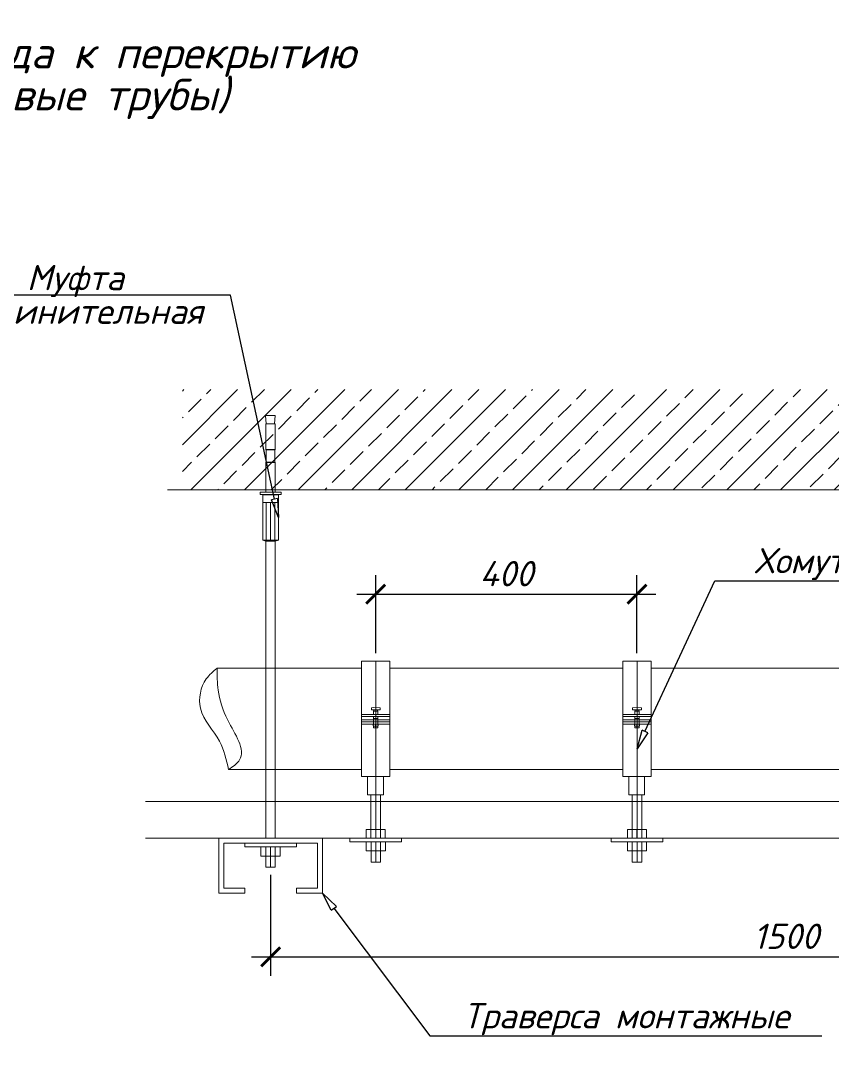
# Model space of a CAD drawing. Header units: millimetres. Extents: x -3689 to 3021565, y -698052 to -604547.
# Drawn here: x 2723154 to 2729574, y -696614 to -688305 of the extents above; entities that cross this region are included whole.
import ezdxf
from ezdxf import colors
from ezdxf.entities.mleader import LeaderData, LeaderLine
from ezdxf.math import Vec2, Vec3

# ---------------------------------------------------------------- set-up
doc = ezdxf.new("R2010")
doc.units = ezdxf.units.MM
doc.header["$PDMODE"] = 35
doc.layers.get('0').update_dxf_attribs({"lineweight": 0})
doc.layers.get('Defpoints').update_dxf_attribs({"color": 4})
doc.layers.add('ВК-текст К1', color=7, linetype='Continuous', lineweight=25)
doc.layers.add('Размеры', color=82, linetype='Continuous', lineweight=9)
doc.styles.add('SPDS', font='isocpeui.ttf')
doc.dimstyles.new('м 100', dxfattribs={"dimscale": 100, "dimtxt": 2, "dimasz": 1.5, "dimexe": 1.5, "dimexo": 0.625, "dimtad": 1, "dimdec": 0, "dimrnd": 5, "dimtxsty": 'SPDS', "dimblk": 'ARCHTICK', "dimcen": 2.5, "dimdle": 1.5, "dimclrd": 256, "dimclre": 256, "dimclrt": 256, "dimadec": 0, "dimazin": 0, "dimtfac": 1, "dimtdec": 0, "dimtmove": 1, "dimatfit": 3, "dimldrblk": 'OPEN30', "dimfxl": 1, "dimarcsym": 0})

# ---------------------------------------------------------------- blocks, each defined once
blk = doc.blocks.new('_ClosedBlank')
at = {"color": 0, "linetype": 'ByBlock', "lineweight": -2}
for p, q in [((-1, 0.167), (0, 0)), ((-1, 0.167), (-1, -0.167)), ((0, 0), (-1, -0.167))]:
    blk.add_line(p, q, dxfattribs=at)
blk = doc.blocks.new('_ARCHTICK')
at = {"color": 0, "linetype": 'ByBlock', "const_width": 0.15}
blk.add_lwpolyline([(-0.5, -0.5), (0.5, 0.5)], dxfattribs=at)
blk = doc.blocks.new('*D518')
at = {"layer": 'Defpoints', "color": 0, "transparency": 16777216}
for p in [(2728030, -692845.2), (2725961.9, -693374.8), (2728030, -693374.8)]:
    blk.add_point(p, dxfattribs=at)
at = {"layer": 'Размеры', "lineweight": -2, "transparency": 16777216}
for p, q in [((2725961.9, -693312.3), (2725961.9, -692695.2)), ((2728030, -693312.3), (2728030, -692695.2)), ((2725811.9, -692845.2), (2728180, -692845.2))]:
    blk.add_line(p, q, dxfattribs=at)
at = {"layer": 'Размеры', "lineweight": -2, "transparency": 16777216, "xscale": 150, "yscale": 150, "zscale": 150, "rotation": 180}
blk.add_blockref('_ARCHTICK', (2725961.9, -692845.2), dxfattribs=at)
at = {"layer": 'Размеры', "lineweight": -2, "transparency": 16777216, "xscale": 150, "yscale": 150, "zscale": 150}
blk.add_blockref('_ARCHTICK', (2728030, -692845.2), dxfattribs=at)
at = {"layer": 'Размеры', "transparency": 16777216, "insert": (2726996, -692682.7), "char_height": 200, "attachment_point": 5, "style": 'SPDS'}
blk.add_mtext('400', dxfattribs=at)
blk = doc.blocks.new('_OPEN30')
at = {"color": 0, "linetype": 'ByBlock'}
for p, q in [((-1, 0.268), (0, 0)), ((0, 0), (-1, -0.268)), ((0, 0), (-1, 0))]:
    blk.add_line(p, q, dxfattribs=at)
blk = doc.blocks.new('*D519')
at = {"layer": 'Defpoints', "color": 0, "transparency": 16777216}
for p in [(2733289.8, -694999), (2725129.5, -695006.4), (2733289.8, -695717.2)]:
    blk.add_point(p, dxfattribs=at)
at = {"layer": 'Размеры', "lineweight": -2, "transparency": 16777216}
for p, q in [((2725129.5, -695068.9), (2725129.5, -695867.2)), ((2733289.8, -695061.5), (2733289.8, -695867.2)), ((2724979.5, -695717.2), (2733439.8, -695717.2))]:
    blk.add_line(p, q, dxfattribs=at)
at = {"layer": 'Размеры', "lineweight": -2, "transparency": 16777216, "xscale": 150, "yscale": 150, "zscale": 150, "rotation": 180}
blk.add_blockref('_ARCHTICK', (2725129.5, -695717.2), dxfattribs=at)
at = {"layer": 'Размеры', "lineweight": -2, "transparency": 16777216, "xscale": 150, "yscale": 150, "zscale": 150}
blk.add_blockref('_ARCHTICK', (2733289.8, -695717.2), dxfattribs=at)
at = {"layer": 'Размеры', "transparency": 16777216, "insert": (2729209.7, -695554.7), "char_height": 200, "attachment_point": 5, "style": 'SPDS'}
blk.add_mtext('1500', dxfattribs=at)
blk = doc.blocks.new('_None')

msp = doc.modelspace()

# ---------------------------------------------------------------- hatches: boundary and pattern name
h = msp.add_hatch()
h.set_pattern_fill('JIS_STN_2.5', color=256, scale=120)
h.set_pattern_definition([(45, (2634128.07, -390369.5), (-212.13203, 212.13203), []), (45, (2634339.87, -390369.5), (-212.13203, 212.13203), [144, -60])])
h.paths.add_polyline_path([(2724432.1628, -691224.7703), (2734352.9409, -691224.7703), (2734352.9409, -692018.3653), (2724432.1628, -692018.3653)])

# ---------------------------------------------------------------- linework, layer by layer
for p, q in [((2724314.1671, -692018.3653), (2734674.7929, -692018.3653)), ((2725961.8744, -693374.8073), (2725961.8765, -694479.691)), ((2728030.0404, -693374.8034), (2728030.0425, -694479.6871)), ((2724706.1308, -693430.8534), (2725849.9358, -693430.8513)), ((2726073.8132, -693430.8508), (2727918.1018, -693430.8474)), ((2725944.9232, -693799.2668), (2725849.9366, -693799.2668)), ((2725944.9232, -693814.8145), (2725849.9366, -693814.8145)), ((2724796.3201, -694234.234), (2725849.9374, -694234.232)), ((2726073.8147, -694234.2316), (2727918.1033, -694234.2281)), ((2728141.9807, -694234.2335), (2729986.2693, -694234.2337)), ((2724140.1112, -694487.5955), (2734749.036, -694487.5955)), ((2724140.1112, -694777.8066), (2734749.036, -694777.8066)), ((2725962.0589, -694966.4225), (2725961.9131, -694806.2805)), ((2728030.2248, -694966.4186), (2728030.079, -694806.2766)), ((2725129.4805, -695006.4186), (2725129.3347, -694846.2766))]:
    msp.add_line(p, q)
for points in [[(2725095.7522, -691496.6446), (2725088.6352, -691429.0296), (2725127.7802, -691429.0296)], [(2725159.8082, -691496.6451), (2725166.9262, -691429.0302), (2725127.7812, -691429.0296)], [(2725095.7522, -691703.0506), (2725093.3408, -691699.4916), (2725166.9262, -691699.4916), (2725163.3682, -691703.0506), (2725095.7522, -691703.0506)], [(2725092.1932, -691802.6946), (2725166.9262, -691802.6946), (2725163.3682, -691799.1366), (2725095.7522, -691799.1366), (2725092.1932, -691802.6946)], [(2725045.9302, -692055.3636), (2725067.2822, -692058.9226), (2725191.8372, -692058.9226), (2725213.1902, -692055.3636), (2725045.9302, -692055.3636)], [(2725067.2822, -692418.3536), (2725092.1932, -692425.4706), (2725127.7802, -692425.4706)], [(2725191.8372, -692418.3536), (2725166.9262, -692425.4706), (2725131.3392, -692425.4706)], [(2725959.8703, -693740.0818), (2725927.4855, -693745.0637), (2725927.4855, -693760.0108), (2725947.4145, -693762.5014), (2725961.4871, -693762.5014), (2725961.4871, -693772.4659), (2725944.9232, -693772.4659), (2725947.4145, -693769.9746), (2725947.4145, -693762.5014)], [(2725963.8802, -693740.0818), (2725996.265, -693745.0637), (2725996.265, -693760.0108), (2725976.336, -693762.5014), (2725962.2635, -693762.5014), (2725962.2635, -693772.4659), (2725978.8273, -693772.4659), (2725976.336, -693769.9746), (2725976.336, -693762.5014)], [(2725944.9232, -693772.4659), (2725944.9232, -693799.2668), (2725961.8753, -693799.2668), (2725961.8753, -693814.8145), (2725961.8753, -693829.7616), (2725944.9232, -693829.7616), (2725944.9232, -693814.8145), (2725961.8753, -693814.8145)], [(2725978.8273, -693772.4659), (2725978.8273, -693799.2668), (2725961.8753, -693799.2668), (2725961.8753, -693814.8145), (2725961.8753, -693829.7616), (2725978.8273, -693829.7616), (2725978.8273, -693814.8145), (2725961.8753, -693814.8145)], [(2725944.9232, -693874.6012), (2725944.9232, -693877.0921), (2725942.4323, -693879.5831), (2725942.4326, -693884.566), (2725944.9232, -693887.0566), (2725947.4145, -693887.0566), (2725947.4145, -693889.5479), (2725962.3609, -693889.5479), (2725962.3609, -693874.6015), (2725944.9232, -693874.6012)], [(2725947.4145, -693889.5479), (2725944.9232, -693892.0392), (2725944.9232, -693902.0037), (2725947.4145, -693904.4943), (2725962.3609, -693904.4943), (2725962.3609, -693889.5479)], [(2725978.8273, -693874.6012), (2725978.8273, -693877.0921), (2725981.3183, -693879.5831), (2725981.3179, -693884.566), (2725978.8273, -693887.0566), (2725976.336, -693887.0566), (2725976.336, -693889.5479), (2725961.3896, -693889.5479), (2725961.3896, -693874.6015), (2725978.8273, -693874.6012)], [(2725976.336, -693889.5479), (2725978.8273, -693892.0392), (2725978.8273, -693902.0037), (2725976.336, -693904.4943), (2725961.3896, -693904.4943), (2725961.3896, -693889.5479)], [(2724924.9332, -695213.3819), (2724924.9332, -695173.3819), (2724758.8805, -695173.3819), (2724758.8805, -694817.8066), (2725500.0709, -694817.8066), (2725500.0709, -695173.3819), (2725334.0181, -695173.3819), (2725334.0181, -695213.3819), (2725540.0709, -695213.3819), (2725540.0709, -694777.8066), (2724718.8805, -694777.8066), (2724718.8805, -695213.3819), (2724924.9332, -695213.3819)]]:
    msp.add_lwpolyline(points)
for points in [[(2725166.9262, -691699.4916), (2725093.3408, -691699.4916), (2725093.3408, -691496.6446), (2725166.9262, -691496.6446)], [(2725095.7522, -691799.1366), (2725163.3682, -691799.1366), (2725163.3682, -691703.0506), (2725095.7522, -691703.0506)], [(2725092.1932, -692037.5706), (2725166.9262, -692037.5706), (2725166.9262, -691802.6946), (2725092.1932, -691802.6946)], [(2725213.1902, -692055.3636), (2725045.9302, -692055.3636), (2725045.9302, -692037.5706), (2725213.1902, -692037.5706)], [(2725067.2822, -692418.3536), (2725191.8372, -692418.3536), (2725191.8372, -692058.9226), (2725067.2822, -692058.9226)], [(2725067.2822, -692119.4206), (2725191.8372, -692119.4206), (2725191.8372, -692058.9226), (2725067.2822, -692058.9226)], [(2725067.2822, -692119.4206), (2725095.7522, -692119.4206), (2725095.7522, -692418.3536), (2725067.2822, -692418.3536)], [(2725095.7522, -692119.4206), (2725129.5597, -692119.4206), (2725129.5597, -692418.3536), (2725095.7522, -692418.3536)], [(2725163.3672, -692119.4206), (2725129.5597, -692119.4206), (2725129.5597, -692418.3536), (2725163.3672, -692418.3536)], [(2725191.8372, -692119.4206), (2725163.3672, -692119.4206), (2725163.3672, -692418.3536), (2725191.8372, -692418.3536)], [(2725092.1932, -692425.4706), (2725166.8211, -692425.4706), (2725166.7896, -694777.8066), (2725092.1617, -694777.8066)], [(2725849.9357, -693374.8073), (2726073.8131, -693374.8073), (2726073.8148, -694288.1244), (2725849.9375, -694288.1244)], [(2727918.1017, -693374.8034), (2728141.979, -693374.8034), (2728141.9808, -694288.1205), (2727918.1034, -694288.1205)], [(2725849.9366, -693814.8145), (2725961.8753, -693814.8145), (2725961.8753, -693799.2668), (2725849.9366, -693799.2668)], [(2725944.9232, -693857.1638), (2725849.9366, -693857.1638), (2725849.9366, -693839.7261), (2725944.9232, -693839.7261)], [(2725961.8753, -693829.7616), (2725944.9232, -693829.7616), (2725944.9232, -693839.7261), (2725961.8753, -693839.7261)], [(2725961.8753, -693839.7261), (2725944.9232, -693839.7261), (2725944.9232, -693857.1638), (2725961.8753, -693857.1638)], [(2725961.8753, -693814.8145), (2726073.814, -693814.8145), (2726073.814, -693799.2668), (2725961.8753, -693799.2668)], [(2725961.8753, -693829.7616), (2725978.8273, -693829.7616), (2725978.8273, -693839.7261), (2725961.8753, -693839.7261)], [(2725961.8753, -693839.7261), (2725978.8273, -693839.7261), (2725978.8273, -693857.1638), (2725961.8753, -693857.1638)], [(2725978.8273, -693857.1638), (2726073.814, -693857.1638), (2726073.814, -693839.7261), (2725978.8273, -693839.7261)], [(2725849.9366, -693857.1638), (2725944.9232, -693857.1638), (2725944.9232, -693874.6012), (2725849.9366, -693874.6012)], [(2725961.8753, -693857.1638), (2725944.9232, -693857.1638), (2725944.9232, -693874.6015), (2725961.8753, -693874.6012)], [(2725961.8753, -693857.1638), (2725978.8273, -693857.1638), (2725978.8273, -693874.6015), (2725961.8753, -693874.6012)], [(2726073.814, -693857.1638), (2725978.8273, -693857.1638), (2725978.8273, -693874.6012), (2726073.814, -693874.6012)], [(2725897.8191, -694288.1244), (2726022.3751, -694288.1244), (2726022.3751, -694434.0324), (2725897.8191, -694434.0324)], [(2727965.9851, -694288.1205), (2728090.5411, -694288.1205), (2728090.5411, -694434.0285), (2727965.9851, -694434.0285)], [(2725922.7301, -694434.0324), (2725961.8764, -694434.0324), (2725961.8761, -694777.8105), (2725922.7301, -694777.8105)], [(2726001.0221, -694434.0324), (2725961.8764, -694434.0324), (2725961.8761, -694777.8105), (2726001.0221, -694777.8105)], [(2727990.8961, -694434.0285), (2728030.0424, -694434.0285), (2728030.0421, -694777.8066), (2727990.8961, -694777.8066)], [(2728069.1881, -694434.0285), (2728030.0424, -694434.0285), (2728030.0421, -694777.8066), (2728069.1881, -694777.8066)], [(2725961.6982, -694710.1955), (2725887.1431, -694710.1955), (2725887.1431, -694777.8105), (2725961.6982, -694777.8105)], [(2725962.054, -694710.1955), (2726036.6091, -694710.1955), (2726036.6091, -694777.8105), (2725962.054, -694777.8105)], [(2728029.8642, -694710.1916), (2727955.3091, -694710.1916), (2727955.3091, -694777.8066), (2728029.8642, -694777.8066)], [(2728030.22, -694710.1916), (2728104.7751, -694710.1916), (2728104.7751, -694777.8066), (2728030.22, -694777.8066)], [(2724924.8492, -694817.8066), (2725334.1022, -694817.8066), (2725334.1022, -694846.2766), (2724924.8492, -694846.2766)], [(2725757.4275, -694777.8105), (2726166.6805, -694777.8105), (2726166.6805, -694806.2805), (2725757.4275, -694806.2805)], [(2725885.8101, -694806.2805), (2726038.016, -694806.2805), (2726038.016, -694879.1735), (2725885.8101, -694879.1735)], [(2725924.6875, -694966.4225), (2725999.4302, -694966.4225), (2725999.4302, -694806.2805), (2725924.6875, -694806.2805)], [(2727825.5935, -694777.8066), (2728234.8465, -694777.8066), (2728234.8465, -694806.2766), (2727825.5935, -694806.2766)], [(2727953.9761, -694806.2766), (2728106.182, -694806.2766), (2728106.182, -694879.1696), (2727953.9761, -694879.1696)], [(2727992.8535, -694966.4186), (2728067.5961, -694966.4186), (2728067.5961, -694806.2766), (2727992.8535, -694806.2766)], [(2725053.2318, -694846.2766), (2725205.4376, -694846.2766), (2725205.4376, -694919.1696), (2725053.2318, -694919.1696)], [(2725092.1092, -695006.4186), (2725166.8518, -695006.4186), (2725166.8518, -694846.2766), (2725092.1092, -694846.2766)]]:
    msp.add_lwpolyline(points, close=True)
for points in [[(2724796.3201, -694234.234), (2724725.6394, -694009.4747), (2724575.1846, -693749.3261), (2724621.0122, -693516.5541), (2724706.1308, -693430.8534)], [(2724706.1308, -693430.8534), (2724714.8211, -693604.1825), (2724791.3487, -693843.342), (2724884.6503, -694158.42), (2724796.3201, -694234.234)]]:
    msp.add_spline(points, degree=3)

# ---------------------------------------------------------------- texts
at = {"layer": 'ВК-текст К1', "insert": (2722667.4669, -688430.4313), "char_height": 250, "attachment_point": 2, "line_spacing_factor": 0.8, "style": 'SPDS', "bg_fill": 3, "box_fill_scale": 1.5, "bg_fill_color": 256, "bg_fill_true_color": 13158600, "bg_fill_transparency": 0}
msp.add_mtext('Крепление трубопровода к перекрытию\\P(Полипропиленовые трубы)', dxfattribs=at)

# ---------------------------------------------------------------- leaders
ml = msp.add_multileader_mtext('Standard')
ml.set_content('\\A1;\\pxt7;Болт М8{\\L\\PШайба М8 х2\\PГайка М8}', color=256, style='SPDS')
ml.set_leader_properties(color=256, linetype='ByLayer', lineweight=-1)
ml.set_arrow_properties(name='NONE')
ml.build(insert=Vec2(0, 0))
ml.multileader.update_dxf_attribs({"text_left_attachment_type": 8, "text_right_attachment_type": 6, "dogleg_length": 50, "arrow_head_size": 125, "scale": 50})
ctx = ml.context
ctx.base_point, ctx.scale, ctx.char_height, ctx.arrow_head_size, ctx.landing_gap_size, ctx.plane_origin = Vec3(2842643.2436, -691024.9282), 50, 100, 125, 1, Vec3(2844620.0835, -686499.6858)
ctx.left_attachment, ctx.right_attachment, ctx.text_align_type = 8, 6, 2
notes = []
notes.append((ctx, [(1, (1, 1, 0), (2843564.6375, -691024.9282), (-1, 0), 50, [(1, [(2844180.271, -691024.9093)], 0, [])])]))
ctx.mtext.insert, ctx.mtext.width, ctx.mtext.defined_height, ctx.mtext.alignment, ctx.mtext.flow_direction = Vec3(2843513.6375, -690904.9282), 2360.20744, 738.4865, 3, 5
for ctx, leaders in notes:
    for number, flags, end, landing, length, lines in leaders:
        leader = LeaderData()
        leader.index, (leader.has_last_leader_line, leader.has_dogleg_vector, leader.attachment_direction) = number, flags
        leader.last_leader_point, leader.dogleg_vector, leader.dogleg_length = Vec3(end), Vec3(landing), length
        for number, points, colour, breaks in lines:
            line = LeaderLine()
            line.index, line.vertices, line.color, line.breaks = number, Vec3.list(points), colors.encode_raw_color(colour), breaks
            leader.lines.append(line)
        ctx.leaders.append(leader)

# ---------------------------------------------------------------- next in the draw order: leaders
at = {"layer": 'ВК-текст К1'}
ml = msp.add_multileader_mtext('Standard', dxfattribs=at)
ml.set_content('Муфта \\Pсоединительная', color=256, style='SPDS')
ml.set_leader_properties(color=256, linetype='ByLayer', lineweight=-1)
ml.set_arrow_properties(name='CLOSEDBLANK')
ml.build(insert=Vec2(0, 0))
ml.multileader.update_dxf_attribs({"text_left_attachment_type": 6, "text_right_attachment_type": 6, "dogleg_length": 150, "arrow_head_size": 150})
ctx = ml.context
ctx.base_point, ctx.char_height, ctx.arrow_head_size, ctx.landing_gap_size, ctx.plane_origin = Vec3(2722507.0311, -690477.5627), 200, 150, 50, Vec3(2705364.6635, -689805.2504)
ctx.left_attachment, ctx.right_attachment, ctx.text_align_type = 6, 6, 1
notes = []
notes.append((ctx, [(1, (1, 1, 0), (2724811.5765, -690477.5627), (-1, 0), 150, [(0, [(2725191.8372, -692238.6381)], 0, [])])]))
ctx.mtext.insert, ctx.mtext.rotation, ctx.mtext.alignment, ctx.mtext.line_spacing_factor, ctx.mtext.line_spacing_style, ctx.mtext.flow_direction = Vec3(2723584.3038, -690237.5627), 6.283185307, 2, 0.8, 2, 5
ctx.mtext.has_bg_fill, ctx.mtext.bg_color, ctx.mtext.bg_scale_factor, ctx.mtext.bg_transparency, ctx.mtext.use_window_bg_color = 1, -1027028792, 1.5, 0, 1
ml = msp.add_multileader_mtext('Standard', dxfattribs=at)
ml.set_content('Хомут для трубопровода', color=256, style='SPDS')
ml.set_leader_properties(color=256, linetype='ByLayer', lineweight=-1)
ml.set_arrow_properties(name='CLOSEDBLANK')
ml.build(insert=Vec2(0, 0))
ml.multileader.update_dxf_attribs({"text_left_attachment_type": 6, "text_right_attachment_type": 6, "dogleg_length": 150, "arrow_head_size": 150})
ctx = ml.context
ctx.base_point, ctx.char_height, ctx.arrow_head_size, ctx.landing_gap_size, ctx.plane_origin = Vec3(2728794.8548, -692739.7072), 200, 150, 50, Vec3(2711531.0377, -694745.4311)
ctx.left_attachment, ctx.right_attachment, ctx.text_align_type = 6, 6, 1
notes.append((ctx, [(0, (1, 1, 0), (2728644.8548, -692739.7072), (1, 0), 150, [(0, [(2728030.0417, -694069.7399)], 0, [])])]))
ctx.mtext.insert, ctx.mtext.rotation, ctx.mtext.alignment, ctx.mtext.line_spacing_factor, ctx.mtext.line_spacing_style, ctx.mtext.flow_direction = Vec3(2730487.1275, -692479.7072), 6.283185307, 2, 0.8, 2, 5
ctx.mtext.has_bg_fill, ctx.mtext.bg_color, ctx.mtext.bg_scale_factor, ctx.mtext.bg_transparency, ctx.mtext.use_window_bg_color = 1, -1027028792, 1.5, 0, 1
ml = msp.add_multileader_mtext('Standard', dxfattribs=at)
ml.set_content('Траверса монтажные', color=256, style='SPDS')
ml.set_leader_properties(color=256, linetype='ByLayer', lineweight=-1)
ml.set_arrow_properties(name='CLOSEDBLANK')
ml.build(insert=Vec2(0, 0))
ml.multileader.update_dxf_attribs({"text_left_attachment_type": 6, "text_right_attachment_type": 6, "dogleg_length": 150, "arrow_head_size": 150})
ctx = ml.context
ctx.base_point, ctx.char_height, ctx.arrow_head_size, ctx.landing_gap_size, ctx.plane_origin = Vec3(2726540.7352, -696344.2338), 200, 150, 50, Vec3(2708304.4688, -694877.3853)
ctx.left_attachment, ctx.right_attachment, ctx.text_align_type = 6, 6, 1
notes.append((ctx, [(0, (1, 1, 0), (2726390.7352, -696344.2338), (1, 0), 150, [(0, [(2725540.0709, -695213.3819)], 0, [])])]))
ctx.mtext.insert, ctx.mtext.rotation, ctx.mtext.alignment, ctx.mtext.line_spacing_factor, ctx.mtext.line_spacing_style, ctx.mtext.flow_direction = Vec3(2727944.5231, -696084.2338), 6.283185307, 2, 0.8, 2, 5
ctx.mtext.has_bg_fill, ctx.mtext.bg_color, ctx.mtext.bg_scale_factor, ctx.mtext.bg_transparency, ctx.mtext.use_window_bg_color = 1, -1027028792, 1.5, 0, 1
for ctx, leaders in notes:
    for number, flags, end, landing, length, lines in leaders:
        leader = LeaderData()
        leader.index, (leader.has_last_leader_line, leader.has_dogleg_vector, leader.attachment_direction) = number, flags
        leader.last_leader_point, leader.dogleg_vector, leader.dogleg_length = Vec3(end), Vec3(landing), length
        for number, points, colour, breaks in lines:
            line = LeaderLine()
            line.index, line.vertices, line.color, line.breaks = number, Vec3.list(points), colors.encode_raw_color(colour), breaks
            leader.lines.append(line)
        ctx.leaders.append(leader)

# ---------------------------------------------------------------- next in the draw order: linework, layer by layer
for p, q in [((2728141.9791, -693430.853), (2729986.2678, -693430.8531)), ((2728013.0892, -693799.2629), (2727918.1026, -693799.2629)), ((2728013.0892, -693814.8106), (2727918.1026, -693814.8106))]:
    msp.add_line(p, q)
for points in [[(2728028.0363, -693740.0779), (2727995.6515, -693745.0598), (2727995.6515, -693760.0069), (2728015.5805, -693762.4975), (2728029.653, -693762.4975), (2728029.653, -693772.462), (2728013.0892, -693772.462), (2728015.5805, -693769.9707), (2728015.5805, -693762.4975)], [(2728032.0462, -693740.0779), (2728064.431, -693745.0598), (2728064.431, -693760.0069), (2728044.502, -693762.4975), (2728030.4295, -693762.4975), (2728030.4295, -693772.462), (2728046.9933, -693772.462), (2728044.502, -693769.9707), (2728044.502, -693762.4975)], [(2728013.0892, -693772.462), (2728013.0892, -693799.2629), (2728030.0412, -693799.2629), (2728030.0412, -693814.8106), (2728030.0412, -693829.7577), (2728013.0892, -693829.7577), (2728013.0892, -693814.8106), (2728030.0412, -693814.8106)], [(2728046.9933, -693772.462), (2728046.9933, -693799.2629), (2728030.0412, -693799.2629), (2728030.0412, -693814.8106), (2728030.0412, -693829.7577), (2728046.9933, -693829.7577), (2728046.9933, -693814.8106), (2728030.0412, -693814.8106)], [(2728013.0892, -693874.5973), (2728013.0892, -693877.0882), (2728010.5983, -693879.5792), (2728010.5986, -693884.5621), (2728013.0892, -693887.0527), (2728015.5805, -693887.0527), (2728015.5805, -693889.544), (2728030.5269, -693889.544), (2728030.5269, -693874.5976), (2728013.0892, -693874.5973)], [(2728015.5805, -693889.544), (2728013.0892, -693892.0353), (2728013.0892, -693901.9998), (2728015.5805, -693904.4904), (2728030.5269, -693904.4904), (2728030.5269, -693889.544)], [(2728046.9933, -693874.5973), (2728046.9933, -693877.0882), (2728049.4842, -693879.5792), (2728049.4839, -693884.5621), (2728046.9933, -693887.0527), (2728044.502, -693887.0527), (2728044.502, -693889.544), (2728029.5556, -693889.544), (2728029.5556, -693874.5976), (2728046.9933, -693874.5973)], [(2728044.502, -693889.544), (2728046.9933, -693892.0353), (2728046.9933, -693901.9998), (2728044.502, -693904.4904), (2728029.5556, -693904.4904), (2728029.5556, -693889.544)]]:
    msp.add_lwpolyline(points)
for points in [[(2727918.1026, -693814.8106), (2728030.0412, -693814.8106), (2728030.0412, -693799.2629), (2727918.1026, -693799.2629)], [(2728013.0892, -693857.1599), (2727918.1026, -693857.1599), (2727918.1026, -693839.7222), (2728013.0892, -693839.7222)], [(2728030.0412, -693829.7577), (2728013.0892, -693829.7577), (2728013.0892, -693839.7222), (2728030.0412, -693839.7222)], [(2728030.0412, -693839.7222), (2728013.0892, -693839.7222), (2728013.0892, -693857.1599), (2728030.0412, -693857.1599)], [(2728030.0412, -693814.8106), (2728141.9799, -693814.8106), (2728141.9799, -693799.2629), (2728030.0412, -693799.2629)], [(2728030.0412, -693829.7577), (2728046.9933, -693829.7577), (2728046.9933, -693839.7222), (2728030.0412, -693839.7222)], [(2728030.0412, -693839.7222), (2728046.9933, -693839.7222), (2728046.9933, -693857.1599), (2728030.0412, -693857.1599)], [(2728046.9933, -693857.1599), (2728141.9799, -693857.1599), (2728141.9799, -693839.7222), (2728046.9933, -693839.7222)], [(2727918.1026, -693857.1599), (2728013.0892, -693857.1599), (2728013.0892, -693874.5973), (2727918.1026, -693874.5973)], [(2728030.0412, -693857.1599), (2728013.0892, -693857.1599), (2728013.0892, -693874.5976), (2728030.0412, -693874.5973)], [(2728030.0412, -693857.1599), (2728046.9933, -693857.1599), (2728046.9933, -693874.5976), (2728030.0412, -693874.5973)], [(2728141.9799, -693857.1599), (2728046.9933, -693857.1599), (2728046.9933, -693874.5973), (2728141.9799, -693874.5973)]]:
    msp.add_lwpolyline(points, close=True)

# ---------------------------------------------------------------- next in the draw order: dimensions: what is measured, and where the dimension line sits
at = {"layer": 'Размеры'}
for base, p1, p2, text, picture, middle in [((2728030.0404, -692845.1512), (2725961.8744, -693374.8073), (2728030.0404, -693374.8034), '400', '*D518', (2726995.9574, -692682.6512)), ((2733289.8452, -695717.1545), (2725129.4805, -695006.4186), (2733289.8452, -694998.99), '1500', '*D519', (2729209.6629, -695554.6545))]:
    dim = msp.add_linear_dim(base=base, p1=p1, p2=p2, text=text, dimstyle='м 100', dxfattribs=at)
    dim.commit()
    dim.dimension.update_dxf_attribs({"geometry": picture, "text_midpoint": middle})

# ---------------------------------------------------------------- next in the draw order: leaders
ml = msp.add_multileader_mtext('Standard')
ml.set_content('\\A1;\\pxt7;П-образный оцинк. перфорированный профиль\\Pt=1.5 мм', color=256, style='SPDS')
ml.set_leader_properties(color=256, linetype='ByLayer', lineweight=-1)
ml.build(insert=Vec2(0, 0))
ml.multileader.update_dxf_attribs({"text_left_attachment_type": 6, "text_right_attachment_type": 6, "dogleg_length": 50, "arrow_head_size": 125, "scale": 50})
ctx = ml.context
ctx.base_point, ctx.scale, ctx.char_height, ctx.arrow_head_size, ctx.landing_gap_size, ctx.plane_origin = Vec3(2827171.7315, -690428.9785), 50, 100, 125, 1, Vec3(2828642.2174, -685958.5988)
ctx.left_attachment, ctx.right_attachment, ctx.text_align_type = 6, 6, 2
notes = []
notes.append((ctx, [(1, (1, 1, 0), (2828926.383, -690428.9785), (-1, 0), 50, [(1, [(2829277.6893, -690807.4111)], 0, [])])]))
ctx.mtext.insert, ctx.mtext.width, ctx.mtext.defined_height, ctx.mtext.alignment, ctx.mtext.flow_direction = Vec3(2828875.383, -690308.9785), 2360.20744, 738.4865, 3, 5
ml = msp.add_multileader_mtext('Standard')
ml.set_content('\\A1;\\pxt7;Саморез для газобетона с дюбелем\\Pшаг 0,3...0,5 м', color=256, style='SPDS')
ml.set_leader_properties(color=256, linetype='ByLayer', lineweight=-1)
ml.build(insert=Vec2(0, 0))
ml.multileader.update_dxf_attribs({"text_left_attachment_type": 6, "text_right_attachment_type": 6, "dogleg_length": 50, "arrow_head_size": 125, "scale": 50})
ctx = ml.context
ctx.base_point, ctx.scale, ctx.char_height, ctx.arrow_head_size, ctx.landing_gap_size, ctx.plane_origin = Vec3(2775112.6593, -690501.1478), 50, 100, 125, 1, Vec3(2775390.0697, -685704.1748)
ctx.left_attachment, ctx.right_attachment, ctx.text_align_type = 6, 6, 2
notes.append((ctx, [(1, (1, 1, 0), (2776904.9624, -690501.1478), (-1, 0), 50, [(1, [(2776703.974, -691390.7262), (2779693.3983, -691344.1887)], 0, [])])]))
ctx.mtext.insert, ctx.mtext.width, ctx.mtext.defined_height, ctx.mtext.alignment, ctx.mtext.flow_direction = Vec3(2776853.9624, -690381.1478), 1977.214218, 738.4865, 3, 5
ml = msp.add_multileader_mtext('Standard')
ml.set_content('\\A1;\\pxt7;Болт М8', color=256, style='SPDS')
ml.set_leader_properties(color=256, linetype='ByLayer', lineweight=-1)
ml.build(insert=Vec2(0, 0))
ml.multileader.update_dxf_attribs({"text_left_attachment_type": 6, "text_right_attachment_type": 6, "dogleg_length": 50, "arrow_head_size": 125, "scale": 50})
ctx = ml.context
ctx.base_point, ctx.scale, ctx.char_height, ctx.arrow_head_size, ctx.landing_gap_size, ctx.plane_origin = Vec3(2780436.3646, -690762.6562), 50, 100, 125, 1, Vec3(2784415.4034, -686141.4166)
ctx.left_attachment, ctx.right_attachment, ctx.text_align_type = 6, 6, 2
notes.append((ctx, [(1, (1, 1, 0), (2781050.9404, -690762.6562), (-1, 0), 50, [(0, [(2781393.8736, -691061.023)], 0, [])])]))
ctx.mtext.insert, ctx.mtext.width, ctx.mtext.defined_height, ctx.mtext.alignment, ctx.mtext.flow_direction = Vec3(2780999.9404, -690642.6562), 1977.214218, 738.4865, 3, 5
ml = msp.add_multileader_mtext('Standard')
ml.set_content('\\A1;\\pxt7;Болт М8{\\L\\PШайба М8 х2\\PГайка М8}', color=256, style='SPDS')
ml.set_leader_properties(color=256, linetype='ByLayer', lineweight=-1)
ml.set_arrow_properties(name='NONE')
ml.build(insert=Vec2(0, 0))
ml.multileader.update_dxf_attribs({"text_left_attachment_type": 8, "text_right_attachment_type": 6, "dogleg_length": 50, "arrow_head_size": 125, "scale": 50})
ctx = ml.context
ctx.base_point, ctx.scale, ctx.char_height, ctx.arrow_head_size, ctx.landing_gap_size, ctx.plane_origin = Vec3(2798450.2031, -690944.9282), 50, 100, 125, 1, Vec3(2800427.043, -686419.6858)
ctx.left_attachment, ctx.right_attachment, ctx.text_align_type = 8, 6, 2
notes.append((ctx, [(1, (1, 1, 0), (2799371.597, -690944.9282), (-1, 0), 50, [(1, [(2799987.2305, -690944.9093)], 0, [])])]))
ctx.mtext.insert, ctx.mtext.width, ctx.mtext.defined_height, ctx.mtext.alignment, ctx.mtext.flow_direction = Vec3(2799320.597, -690824.9282), 2360.20744, 738.4865, 3, 5
ml = msp.add_multileader_mtext('Standard')
ml.set_content('\\A1;\\pxt7;Болт М8{\\L\\PШайба М8 х2\\PГайка М8}', color=256, style='SPDS')
ml.set_leader_properties(color=256, linetype='ByLayer', lineweight=-1)
ml.set_arrow_properties(name='NONE')
ml.build(insert=Vec2(0, 0))
ml.multileader.update_dxf_attribs({"text_left_attachment_type": 8, "text_right_attachment_type": 6, "dogleg_length": 50, "arrow_head_size": 125, "scale": 50})
ctx = ml.context
ctx.base_point, ctx.scale, ctx.char_height, ctx.arrow_head_size, ctx.landing_gap_size, ctx.plane_origin = Vec3(2823490.0734, -690944.9282), 50, 100, 125, 1, Vec3(2825466.9133, -686419.6858)
ctx.left_attachment, ctx.right_attachment, ctx.text_align_type = 8, 6, 2
notes.append((ctx, [(1, (1, 1, 0), (2824411.4673, -690944.9282), (-1, 0), 50, [(1, [(2825027.1008, -690944.9093)], 0, [])])]))
ctx.mtext.insert, ctx.mtext.width, ctx.mtext.defined_height, ctx.mtext.alignment, ctx.mtext.flow_direction = Vec3(2824360.4673, -690824.9282), 2360.20744, 738.4865, 3, 5
ml = msp.add_multileader_mtext('Standard')
ml.set_content('\\A1;\\pxt7;Шайба М8', color=256, style='SPDS')
ml.set_leader_properties(color=256, linetype='ByLayer', lineweight=-1)
ml.build(insert=Vec2(0, 0))
ml.multileader.update_dxf_attribs({"text_left_attachment_type": 6, "text_right_attachment_type": 6, "dogleg_length": 50, "arrow_head_size": 125, "scale": 50})
ctx = ml.context
ctx.base_point, ctx.scale, ctx.char_height, ctx.arrow_head_size, ctx.landing_gap_size, ctx.plane_origin = Vec3(2780271.7873, -691956.8145), 50, 100, 125, 1, Vec3(2782444.4574, -687608.7036)
ctx.left_attachment, ctx.right_attachment, ctx.text_align_type = 6, 6, 2
notes.append((ctx, [(1, (1, 1, 0), (2780979.1661, -691956.8145), (-1, 0), 50, [(1, [(2781295.6065, -691114.2998), (2781295.6065, -691609.2637)], 0, [])])]))
ctx.mtext.insert, ctx.mtext.width, ctx.mtext.defined_height, ctx.mtext.alignment, ctx.mtext.flow_direction = Vec3(2780928.1661, -691836.8145), 1977.214218, 738.4865, 3, 5
ml = msp.add_multileader_mtext('Standard')
ml.set_content('\\A1;\\pxt7;Коротыш (уголок) \\Pиз L-образного оцинк. перфорированного профиля t=1.5 мм\\PL=100-200 мм\\P(крепить к газобетону в 2х точках)', color=256, style='SPDS')
ml.set_leader_properties(color=256, linetype='ByLayer', lineweight=-1)
ml.build(insert=Vec2(0, 0))
ml.multileader.update_dxf_attribs({"text_left_attachment_type": 6, "text_right_attachment_type": 6, "dogleg_length": 50, "arrow_head_size": 125, "scale": 50})
ctx = ml.context
ctx.base_point, ctx.scale, ctx.char_height, ctx.arrow_head_size, ctx.landing_gap_size, ctx.plane_origin = Vec3(2840976.754, -691920.7097), 50, 100, 125, 1, Vec3(2841375.8236, -686679.6288)
ctx.left_attachment, ctx.right_attachment, ctx.text_align_type = 6, 6, 2
notes.append((ctx, [(1, (1, 1, 0), (2843481.6328, -691920.7097), (-1, 0), 50, [(1, [(2843676.3008, -691157.4111)], 0, [])])]))
ctx.mtext.insert, ctx.mtext.width, ctx.mtext.defined_height, ctx.mtext.alignment, ctx.mtext.flow_direction = Vec3(2843430.6328, -691790.7097), 2509.464213, 738.4865, 3, 5
ml = msp.add_multileader_mtext('Standard')
ml.set_content('\\A1;\\pxt7;Коротыш \\Pиз П-образного оцинк. перфорированного профиля t=1.5 мм\\PL=100-200 мм\\P(крепить к газобетону в 2х точках по краям)', color=256, style='SPDS')
ml.set_leader_properties(color=256, linetype='ByLayer', lineweight=-1)
ml.build(insert=Vec2(0, 0))
ml.multileader.update_dxf_attribs({"text_left_attachment_type": 6, "text_right_attachment_type": 6, "dogleg_length": 50, "arrow_head_size": 125, "scale": 50})
ctx = ml.context
ctx.base_point, ctx.scale, ctx.char_height, ctx.arrow_head_size, ctx.landing_gap_size, ctx.plane_origin = Vec3(2796720.932, -691968.7796), 50, 100, 125, 1, Vec3(2797329.2675, -685201.9358)
ctx.left_attachment, ctx.right_attachment, ctx.text_align_type = 6, 6, 2
notes.append((ctx, [(1, (1, 1, 0), (2799176.1138, -691968.7796), (-1, 0), 50, [(1, [(2799546.4137, -691497.4111)], 0, [])])]))
ctx.mtext.insert, ctx.mtext.width, ctx.mtext.defined_height, ctx.mtext.alignment, ctx.mtext.flow_direction = Vec3(2799125.1138, -691838.7796), 2509.464213, 738.4865, 3, 5
ml = msp.add_multileader_mtext('Standard')
ml.set_content('\\A1;\\pxt7;Коротыш \\Pиз П-образного оцинк. перфорированного профиля t=1.5 мм\\PL=100-200 мм\\P(крепить к газобетону в 2х точках)', color=256, style='SPDS')
ml.set_leader_properties(color=256, linetype='ByLayer', lineweight=-1)
ml.build(insert=Vec2(0, 0))
ml.multileader.update_dxf_attribs({"text_left_attachment_type": 6, "text_right_attachment_type": 6, "dogleg_length": 50, "arrow_head_size": 125, "scale": 50})
ctx = ml.context
ctx.base_point, ctx.scale, ctx.char_height, ctx.arrow_head_size, ctx.landing_gap_size, ctx.plane_origin = Vec3(2821711.1053, -691968.7796), 50, 100, 125, 1, Vec3(2822369.1378, -685201.9358)
ctx.left_attachment, ctx.right_attachment, ctx.text_align_type = 6, 6, 2
notes.append((ctx, [(1, (1, 1, 0), (2824215.9841, -691968.7796), (-1, 0), 50, [(1, [(2824586.284, -691497.4111)], 0, [])])]))
ctx.mtext.insert, ctx.mtext.width, ctx.mtext.defined_height, ctx.mtext.alignment, ctx.mtext.flow_direction = Vec3(2824164.9841, -691838.7796), 2509.464213, 738.4865, 3, 5
for ctx, leaders in notes:
    for number, flags, end, landing, length, lines in leaders:
        leader = LeaderData()
        leader.index, (leader.has_last_leader_line, leader.has_dogleg_vector, leader.attachment_direction) = number, flags
        leader.last_leader_point, leader.dogleg_vector, leader.dogleg_length = Vec3(end), Vec3(landing), length
        for number, points, colour, breaks in lines:
            line = LeaderLine()
            line.index, line.vertices, line.color, line.breaks = number, Vec3.list(points), colors.encode_raw_color(colour), breaks
            leader.lines.append(line)
        ctx.leaders.append(leader)

doc.saveas('drawing.dxf')
